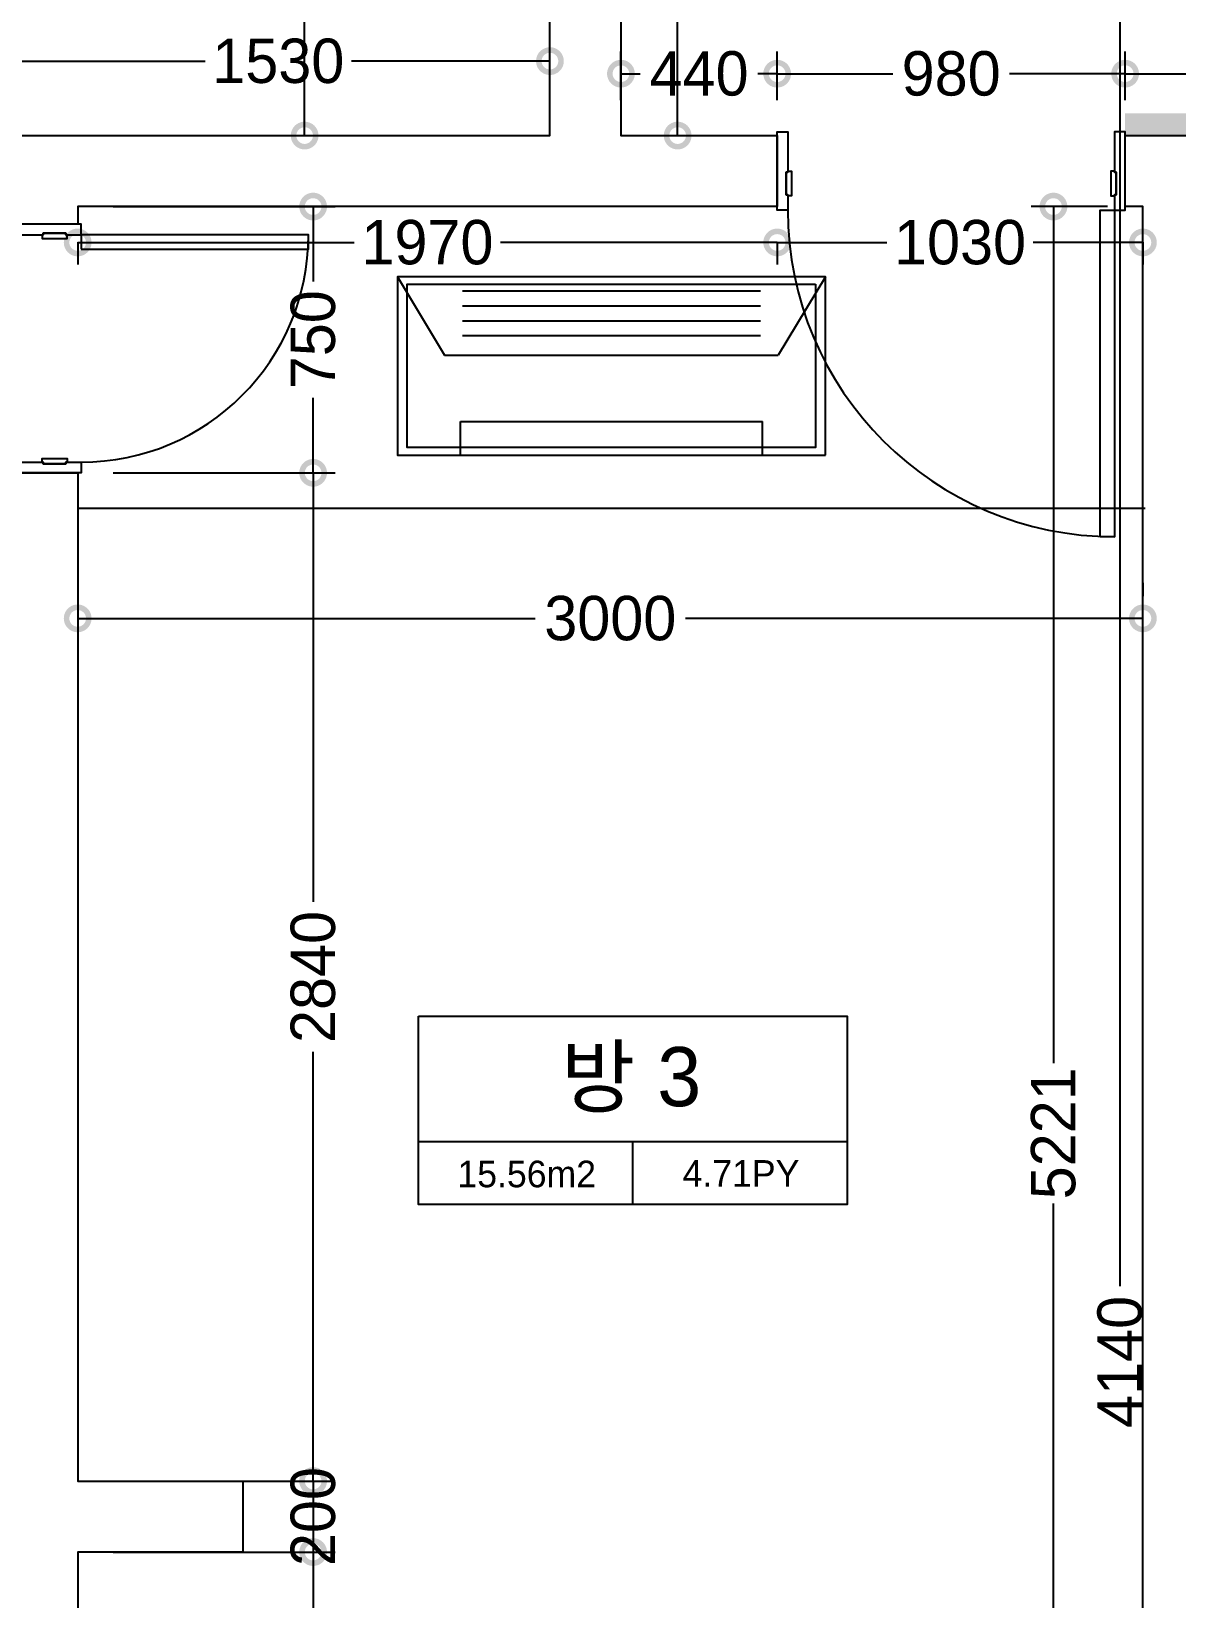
# Model space of a CAD drawing. Header units: millimetres. Extents: x 43335 to 261478, y -4312 to 41218.
# Drawn here: x 46824 to 50050, y 17197 to 21612 of the extents above; entities that cross this region are included whole.
import ezdxf
from ezdxf.enums import TextEntityAlignment as Align

# ---------------------------------------------------------------- set-up
doc = ezdxf.new("R2010")
doc.units = ezdxf.units.MM
doc.linetypes.add('CONT', pattern=[2, 1, 1])
doc.linetypes.add('HID', pattern=[2.3, 1.5, -0.8])
for name, color, linetype in [('03-TEXT', 3, 'Continuous'), ('DIM', 7, 'Continuous'), ('P-门', 4, 'Continuous'), ('S-DIM', 7, 'Continuous'), ('TEX', 3, 'Continuous'), ('벽1', 2, 'Continuous'), ('인테리어_가구_제작', 6, 'Continuous'), ('인테리어_기타', 8, 'Continuous'), ('인테리어_치수_내부', 8, 'Continuous'), ('인테리어_해치_벽체', 8, 'Continuous')]:
    doc.layers.add(name, color=color, linetype=linetype)
doc.styles.add('넥슨고딕', font='HANDotum.ttf')
doc.styles.add('스타일1', font='HANDotum.ttf')
doc.styles.add('코레일둥고', font='HANDotum.ttf')
doc.dimstyles.new('50', dxfattribs={"dimscale": 50, "dimtxt": 2.5, "dimasz": 2.5, "dimexe": 1.25, "dimexo": 2, "dimtad": 0, "dimdec": 0, "dimtxsty": '스타일1', "dimblk": 'DOTSMALL', "dimcen": 2.5, "dimclrd": 1, "dimclre": 1, "dimclrt": 2, "dimadec": 0, "dimazin": 0, "dimtfac": 1, "dimtdec": 0, "dimtix": 1, "dimtmove": 0, "dimatfit": 3, "dimldrblk": 'DOTSMALL', "dimfxl": 1.25, "dimarcsym": 0})

# ---------------------------------------------------------------- blocks, each defined once
blk = doc.blocks.new('_DOTSMALL')
at = {"color": 0, "linetype": 'ByBlock', "const_width": 0.5}
blk.add_lwpolyline([(-0.0625, 0, 1), (0.0625, 0, 1)], format="xyb", close=True, dxfattribs=at)
blk = doc.blocks.new('*D45')
at = {"layer": 'Defpoints', "color": 0, "transparency": 16777216}
for p in [(47398.7, 22668.4), (47593.7, 22668.4), (47398.7, 21318.4)]:
    blk.add_point(p, dxfattribs=at)
at = {"layer": 'S-DIM', "color": 1, "lineweight": -2, "transparency": 16777216}
for p, q in [((47498.7, 22668.4), (47656.2, 22668.4)), ((47593.7, 22668.4), (47593.7, 22199.4)), ((47593.7, 21318.4), (47593.7, 21787.4)), ((47498.7, 21318.4), (47656.2, 21318.4))]:
    blk.add_line(p, q, dxfattribs=at)
at = {"layer": 'S-DIM', "color": 1, "lineweight": -2, "transparency": 16777216, "xscale": 125, "yscale": 125, "zscale": 125}
for p, rotation in [((47593.7, 22668.4), 90), ((47593.7, 21318.4), 270)]:
    blk.add_blockref('_DOTSMALL', p, dxfattribs=dict(at, rotation=rotation))
at = {"layer": 'S-DIM', "color": 2, "transparency": 16777216, "insert": (47593.7, 21993.4), "char_height": 125, "attachment_point": 5, "rotation": 90, "style": '스타일1'}
blk.add_mtext('1350', dxfattribs=at)
blk = doc.blocks.new('*D46')
at = {"layer": 'Defpoints', "color": 0, "transparency": 16777216}
for p in [(46954.5, 19958.4), (46954.5, 19958.4), (49954.5, 19958.4)]:
    blk.add_point(p, dxfattribs=at)
at = {"layer": 'S-DIM', "color": 1, "lineweight": -2, "transparency": 16777216}
for p, q in [((46954.5, 20058.4), (46954.5, 20020.9)), ((49954.5, 20058.4), (49954.5, 20020.9)), ((46954.5, 19958.4), (48242.8, 19958.4)), ((49954.5, 19958.4), (48666.2, 19958.4))]:
    blk.add_line(p, q, dxfattribs=at)
at = {"layer": 'S-DIM', "color": 1, "lineweight": -2, "transparency": 16777216, "xscale": 125, "yscale": 125, "zscale": 125, "rotation": 180}
blk.add_blockref('_DOTSMALL', (46954.5, 19958.4), dxfattribs=at)
at = {"layer": 'S-DIM', "color": 1, "lineweight": -2, "transparency": 16777216, "xscale": 125, "yscale": 125, "zscale": 125}
blk.add_blockref('_DOTSMALL', (49954.5, 19958.4), dxfattribs=at)
at = {"layer": 'S-DIM', "color": 2, "transparency": 16777216, "insert": (48454.5, 19958.4), "char_height": 125, "attachment_point": 5, "style": '스타일1'}
blk.add_mtext('3000', dxfattribs=at)
blk = doc.blocks.new('*D93')
at = {"layer": 'Defpoints', "color": 0, "transparency": 16777216}
for p in [(49664.5, 26808.8), (49664.5, 22668.4), (49889.7, 22668.4)]:
    blk.add_point(p, dxfattribs=at)
at = {"layer": 'S-DIM', "color": 1, "lineweight": -2, "transparency": 16777216}
for p, q in [((49764.5, 26808.8), (49952.2, 26808.8)), ((49889.7, 26808.8), (49889.7, 22668.4)), ((49764.5, 22668.4), (49952.2, 22668.4)), ((49889.7, 22668.4), (49889.7, 18077.1))]:
    blk.add_line(p, q, dxfattribs=at)
at = {"layer": 'S-DIM', "color": 1, "lineweight": -2, "transparency": 16777216, "xscale": 125, "yscale": 125, "zscale": 125}
for p, rotation in [((49889.7, 26808.8), 90), ((49889.7, 22668.4), 270)]:
    blk.add_blockref('_DOTSMALL', p, dxfattribs=dict(at, rotation=rotation))
at = {"layer": 'S-DIM', "color": 2, "transparency": 16777216, "insert": (49889.7, 17864), "char_height": 125, "attachment_point": 5, "rotation": 90, "style": '스타일1'}
blk.add_mtext('4140', dxfattribs=at)
blk = doc.blocks.new('*D96')
at = {"layer": 'Defpoints', "color": 0, "transparency": 16777216}
for p in [(48484.5, 22658.4), (48484.5, 21318.4), (48644.2, 21318.4)]:
    blk.add_point(p, dxfattribs=at)
at = {"layer": 'S-DIM', "color": 1, "lineweight": -2, "transparency": 16777216}
for p, q in [((48584.5, 22658.4), (48706.7, 22658.4)), ((48644.2, 22658.4), (48644.2, 22194.4)), ((48644.2, 21318.4), (48644.2, 21782.4)), ((48584.5, 21318.4), (48706.7, 21318.4))]:
    blk.add_line(p, q, dxfattribs=at)
at = {"layer": 'S-DIM', "color": 1, "lineweight": -2, "transparency": 16777216, "xscale": 125, "yscale": 125, "zscale": 125}
for p, rotation in [((48644.2, 22658.4), 90), ((48644.2, 21318.4), 270)]:
    blk.add_blockref('_DOTSMALL', p, dxfattribs=dict(at, rotation=rotation))
at = {"layer": 'S-DIM', "color": 2, "transparency": 16777216, "insert": (48644.2, 21988.4), "char_height": 125, "attachment_point": 5, "rotation": 90, "style": '스타일1'}
blk.add_mtext('1340', dxfattribs=at)
blk = doc.blocks.new('*D97')
at = {"layer": 'Defpoints', "color": 0, "transparency": 16777216}
for p in [(48924.5, 21492.7), (48484.5, 21318.4), (48924.5, 21318.4)]:
    blk.add_point(p, dxfattribs=at)
at = {"layer": 'S-DIM', "color": 1, "lineweight": -2, "transparency": 16777216}
for p, q in [((48484.5, 21418.4), (48484.5, 21555.2)), ((48924.5, 21418.4), (48924.5, 21555.2)), ((48484.5, 21492.7), (48538.8, 21492.7)), ((48924.5, 21492.7), (48870.2, 21492.7))]:
    blk.add_line(p, q, dxfattribs=at)
at = {"layer": 'S-DIM', "color": 1, "lineweight": -2, "transparency": 16777216, "xscale": 125, "yscale": 125, "zscale": 125, "rotation": 180}
blk.add_blockref('_DOTSMALL', (48484.5, 21492.7), dxfattribs=at)
at = {"layer": 'S-DIM', "color": 1, "lineweight": -2, "transparency": 16777216, "xscale": 125, "yscale": 125, "zscale": 125}
blk.add_blockref('_DOTSMALL', (48924.5, 21492.7), dxfattribs=at)
at = {"layer": 'S-DIM', "color": 2, "transparency": 16777216, "insert": (48704.5, 21492.7), "char_height": 125, "attachment_point": 5, "style": '스타일1'}
blk.add_mtext('440', dxfattribs=at)
blk = doc.blocks.new('*D98')
at = {"layer": 'Defpoints', "color": 0, "transparency": 16777216}
for p in [(49904.5, 21492.7), (48924.5, 21318.4), (49904.5, 21318.4)]:
    blk.add_point(p, dxfattribs=at)
at = {"layer": 'S-DIM', "color": 1, "lineweight": -2, "transparency": 16777216}
for p, q in [((48924.5, 21418.4), (48924.5, 21555.2)), ((49904.5, 21418.4), (49904.5, 21555.2)), ((48924.5, 21492.7), (49250.2, 21492.7)), ((49904.5, 21492.7), (49578.7, 21492.7))]:
    blk.add_line(p, q, dxfattribs=at)
at = {"layer": 'S-DIM', "color": 1, "lineweight": -2, "transparency": 16777216, "xscale": 125, "yscale": 125, "zscale": 125, "rotation": 180}
blk.add_blockref('_DOTSMALL', (48924.5, 21492.7), dxfattribs=at)
at = {"layer": 'S-DIM', "color": 1, "lineweight": -2, "transparency": 16777216, "xscale": 125, "yscale": 125, "zscale": 125}
blk.add_blockref('_DOTSMALL', (49904.5, 21492.7), dxfattribs=at)
at = {"layer": 'S-DIM', "color": 2, "transparency": 16777216, "insert": (49414.5, 21492.7), "char_height": 125, "attachment_point": 5, "style": '스타일1'}
blk.add_mtext('980', dxfattribs=at)
blk = doc.blocks.new('*D99')
at = {"layer": 'Defpoints', "color": 0, "transparency": 16777216}
for p in [(52454.5, 21492.7), (49904.5, 21318.4), (52454.5, 21318.4)]:
    blk.add_point(p, dxfattribs=at)
at = {"layer": 'S-DIM', "color": 1, "lineweight": -2, "transparency": 16777216}
for p, q in [((49904.5, 21418.4), (49904.5, 21555.2)), ((52454.5, 21418.4), (52454.5, 21555.2)), ((49904.5, 21492.7), (50968.1, 21492.7)), ((52454.5, 21492.7), (51390.8, 21492.7))]:
    blk.add_line(p, q, dxfattribs=at)
at = {"layer": 'S-DIM', "color": 1, "lineweight": -2, "transparency": 16777216, "xscale": 125, "yscale": 125, "zscale": 125, "rotation": 180}
blk.add_blockref('_DOTSMALL', (49904.5, 21492.7), dxfattribs=at)
at = {"layer": 'S-DIM', "color": 1, "lineweight": -2, "transparency": 16777216, "xscale": 125, "yscale": 125, "zscale": 125}
blk.add_blockref('_DOTSMALL', (52454.5, 21492.7), dxfattribs=at)
at = {"layer": 'S-DIM', "color": 2, "transparency": 16777216, "insert": (51179.5, 21492.7), "char_height": 125, "attachment_point": 5, "style": '스타일1'}
blk.add_mtext('2550', dxfattribs=at)
blk = doc.blocks.new('*D111')
at = {"layer": 'Defpoints', "color": 0, "transparency": 16777216}
for p in [(46954.5, 21118.4), (48924.5, 21118.4), (48924.5, 21017.3)]:
    blk.add_point(p, dxfattribs=at)
at = {"layer": 'S-DIM', "color": 1, "lineweight": -2, "transparency": 16777216}
for p, q in [((46954.5, 21018.4), (46954.5, 20954.8)), ((46954.5, 21017.3), (47733.5, 21017.3)), ((48924.5, 21017.3), (48145.5, 21017.3)), ((48924.5, 21018.4), (48924.5, 20954.8))]:
    blk.add_line(p, q, dxfattribs=at)
at = {"layer": 'S-DIM', "color": 1, "lineweight": -2, "transparency": 16777216, "xscale": 125, "yscale": 125, "zscale": 125, "rotation": 180}
blk.add_blockref('_DOTSMALL', (46954.5, 21017.3), dxfattribs=at)
at = {"layer": 'S-DIM', "color": 1, "lineweight": -2, "transparency": 16777216, "xscale": 125, "yscale": 125, "zscale": 125}
blk.add_blockref('_DOTSMALL', (48924.5, 21017.3), dxfattribs=at)
at = {"layer": 'S-DIM', "color": 2, "transparency": 16777216, "insert": (47939.5, 21017.3), "char_height": 125, "attachment_point": 5, "style": '스타일1'}
blk.add_mtext('1970', dxfattribs=at)
blk = doc.blocks.new('*D112')
at = {"layer": 'Defpoints', "color": 0, "transparency": 16777216}
for p in [(48924.5, 21118.4), (49954.5, 21118.4), (49954.5, 21017.3)]:
    blk.add_point(p, dxfattribs=at)
at = {"layer": 'S-DIM', "color": 1, "lineweight": -2, "transparency": 16777216}
for p, q in [((48924.5, 21018.4), (48924.5, 20954.8)), ((48924.5, 21017.3), (49233.5, 21017.3)), ((49954.5, 21017.3), (49645.5, 21017.3)), ((49954.5, 21018.4), (49954.5, 20954.8))]:
    blk.add_line(p, q, dxfattribs=at)
at = {"layer": 'S-DIM', "color": 1, "lineweight": -2, "transparency": 16777216, "xscale": 125, "yscale": 125, "zscale": 125, "rotation": 180}
blk.add_blockref('_DOTSMALL', (48924.5, 21017.3), dxfattribs=at)
at = {"layer": 'S-DIM', "color": 1, "lineweight": -2, "transparency": 16777216, "xscale": 125, "yscale": 125, "zscale": 125}
blk.add_blockref('_DOTSMALL', (49954.5, 21017.3), dxfattribs=at)
at = {"layer": 'S-DIM', "color": 2, "transparency": 16777216, "insert": (49439.5, 21017.3), "char_height": 125, "attachment_point": 5, "style": '스타일1'}
blk.add_mtext('1030', dxfattribs=at)
blk = doc.blocks.new('*D115')
at = {"layer": 'Defpoints', "color": 0, "transparency": 16777216}
for p in [(46954.5, 17328.4), (46956.5, 15897.3), (47617.6, 15897.3)]:
    blk.add_point(p, dxfattribs=at)
at = {"layer": 'S-DIM', "color": 1, "lineweight": -2, "transparency": 16777216}
for p, q in [((47054.5, 17328.4), (47680.1, 17328.4)), ((47617.6, 17328.4), (47617.6, 16806.3)), ((47617.6, 15897.3), (47617.6, 16419.4)), ((47056.5, 15897.3), (47680.1, 15897.3))]:
    blk.add_line(p, q, dxfattribs=at)
at = {"layer": 'S-DIM', "color": 1, "lineweight": -2, "transparency": 16777216, "xscale": 125, "yscale": 125, "zscale": 125}
for p, rotation in [((47617.6, 17328.4), 90), ((47617.6, 15897.3), 270)]:
    blk.add_blockref('_DOTSMALL', p, dxfattribs=dict(at, rotation=rotation))
at = {"layer": 'S-DIM', "color": 2, "transparency": 16777216, "insert": (47617.6, 16612.9), "char_height": 125, "attachment_point": 5, "rotation": 90, "style": '스타일1'}
blk.add_mtext('1431', dxfattribs=at)
blk = doc.blocks.new('*D116')
at = {"layer": 'Defpoints', "color": 0, "transparency": 16777216}
for p in [(46954.5, 20368.4), (46954.5, 17528.4), (47617.6, 17528.4)]:
    blk.add_point(p, dxfattribs=at)
at = {"layer": 'S-DIM', "color": 1, "lineweight": -2, "transparency": 16777216}
for p, q in [((47054.5, 20368.4), (47680.1, 20368.4)), ((47617.6, 20368.4), (47617.6, 19159.8)), ((47617.6, 17528.4), (47617.6, 18737.1)), ((47054.5, 17528.4), (47680.1, 17528.4))]:
    blk.add_line(p, q, dxfattribs=at)
at = {"layer": 'S-DIM', "color": 1, "lineweight": -2, "transparency": 16777216, "xscale": 125, "yscale": 125, "zscale": 125}
for p, rotation in [((47617.6, 20368.4), 90), ((47617.6, 17528.4), 270)]:
    blk.add_blockref('_DOTSMALL', p, dxfattribs=dict(at, rotation=rotation))
at = {"layer": 'S-DIM', "color": 2, "transparency": 16777216, "insert": (47617.6, 18948.4), "char_height": 125, "attachment_point": 5, "rotation": 90, "style": '스타일1'}
blk.add_mtext('2840', dxfattribs=at)
blk = doc.blocks.new('*D117')
at = {"layer": 'Defpoints', "color": 0, "transparency": 16777216}
for p in [(47419.5, 17528.4), (47419.5, 17328.4), (47617.6, 17328.4)]:
    blk.add_point(p, dxfattribs=at)
at = {"layer": 'S-DIM', "color": 1, "lineweight": -2, "transparency": 16777216}
for p, q in [((47617.6, 17528.4), (47617.6, 17653.4)), ((47519.5, 17528.4), (47680.1, 17528.4)), ((47617.6, 17528.4), (47617.6, 17328.4)), ((47519.5, 17328.4), (47680.1, 17328.4)), ((47617.6, 17328.4), (47617.6, 17203.4))]:
    blk.add_line(p, q, dxfattribs=at)
at = {"layer": 'S-DIM', "color": 1, "lineweight": -2, "transparency": 16777216, "xscale": 125, "yscale": 125, "zscale": 125}
for p, rotation in [((47617.6, 17528.4), 270), ((47617.6, 17328.4), 90)]:
    blk.add_blockref('_DOTSMALL', p, dxfattribs=dict(at, rotation=rotation))
at = {"layer": 'S-DIM', "color": 2, "transparency": 16777216, "insert": (47617.6, 17428.4), "char_height": 125, "attachment_point": 5, "rotation": 90, "style": '스타일1'}
blk.add_mtext('200', dxfattribs=at)
blk = doc.blocks.new('*D118')
at = {"layer": 'Defpoints', "color": 0, "transparency": 16777216}
for p in [(46954.5, 21118.4), (46954.5, 20368.4), (47617.6, 20368.4)]:
    blk.add_point(p, dxfattribs=at)
at = {"layer": 'S-DIM', "color": 1, "lineweight": -2, "transparency": 16777216}
for p, q in [((47054.5, 21118.4), (47680.1, 21118.4)), ((47617.6, 21118.4), (47617.6, 20907.3)), ((47617.6, 20368.4), (47617.6, 20579.6)), ((47054.5, 20368.4), (47680.1, 20368.4))]:
    blk.add_line(p, q, dxfattribs=at)
at = {"layer": 'S-DIM', "color": 1, "lineweight": -2, "transparency": 16777216, "xscale": 125, "yscale": 125, "zscale": 125}
for p, rotation in [((47617.6, 21118.4), 90), ((47617.6, 20368.4), 270)]:
    blk.add_blockref('_DOTSMALL', p, dxfattribs=dict(at, rotation=rotation))
at = {"layer": 'S-DIM', "color": 2, "transparency": 16777216, "insert": (47617.6, 20743.4), "char_height": 125, "attachment_point": 5, "rotation": 90, "style": '스타일1'}
blk.add_mtext('750', dxfattribs=at)
blk = doc.blocks.new('*D119')
at = {"layer": 'Defpoints', "color": 0, "transparency": 16777216}
for p in [(49702.6, 21118.4), (49954.5, 21118.4), (49954.5, 15897.3)]:
    blk.add_point(p, dxfattribs=at)
at = {"layer": 'S-DIM', "color": 1, "lineweight": -2, "transparency": 16777216}
for p, q in [((49854.5, 21118.4), (49640.1, 21118.4)), ((49702.6, 21118.4), (49702.6, 18705.9)), ((49702.6, 15897.3), (49702.6, 18309.9)), ((49854.5, 15897.3), (49640.1, 15897.3))]:
    blk.add_line(p, q, dxfattribs=at)
at = {"layer": 'S-DIM', "color": 1, "lineweight": -2, "transparency": 16777216, "xscale": 125, "yscale": 125, "zscale": 125}
for p, rotation in [((49702.6, 21118.4), 90), ((49702.6, 15897.3), 270)]:
    blk.add_blockref('_DOTSMALL', p, dxfattribs=dict(at, rotation=rotation))
at = {"layer": 'S-DIM', "color": 2, "transparency": 16777216, "insert": (49702.6, 18507.9), "char_height": 125, "attachment_point": 5, "rotation": 90, "style": '스타일1'}
blk.add_mtext('5221', dxfattribs=at)
blk = doc.blocks.new('*D120')
at = {"layer": 'Defpoints', "color": 0, "transparency": 16777216}
for p in [(48284.5, 21528.1), (46754.5, 21318.4), (48284.5, 21318.4)]:
    blk.add_point(p, dxfattribs=at)
at = {"layer": 'S-DIM', "color": 1, "lineweight": -2, "transparency": 16777216}
for p, q in [((46754.5, 21418.4), (46754.5, 21590.6)), ((48284.5, 21418.4), (48284.5, 21590.6)), ((46754.5, 21528.1), (47313.5, 21528.1)), ((48284.5, 21528.1), (47725.5, 21528.1))]:
    blk.add_line(p, q, dxfattribs=at)
at = {"layer": 'S-DIM', "color": 1, "lineweight": -2, "transparency": 16777216, "xscale": 125, "yscale": 125, "zscale": 125, "rotation": 180}
blk.add_blockref('_DOTSMALL', (46754.5, 21528.1), dxfattribs=at)
at = {"layer": 'S-DIM', "color": 1, "lineweight": -2, "transparency": 16777216, "xscale": 125, "yscale": 125, "zscale": 125}
blk.add_blockref('_DOTSMALL', (48284.5, 21528.1), dxfattribs=at)
at = {"layer": 'S-DIM', "color": 2, "transparency": 16777216, "insert": (47519.5, 21528.1), "char_height": 125, "attachment_point": 5, "style": '스타일1'}
blk.add_mtext('1530', dxfattribs=at)
blk = doc.blocks.new('ahsuehd')
at = {"layer": 'P-门', "ltscale": 15}
for points in [[(48954.5, -18845), (48924.5, -18845), (48924.5, -18625), (48954.5, -18625), (48954.5, -18738), (48949.5, -18738), (48949.5, -18802), (48954.5, -18802)], [(49874.5, -18845), (49904.5, -18845), (49904.5, -18625), (49874.5, -18625), (49874.5, -18738), (49879.5, -18738), (49879.5, -18802), (49874.5, -18802)], [(48954.5, -18802), (48949.5, -18802), (48949.5, -18738), (48954.5, -18738), (48954.5, -18735), (48964.5, -18735), (48964.5, -18805), (48954.5, -18805)], [(49874.5, -18802), (49879.5, -18802), (49879.5, -18738), (49874.5, -18738), (49874.5, -18735), (49864.5, -18735), (49864.5, -18805), (49874.5, -18805)], [(49834.5, -19765), (49834.5, -18845), (49874.5, -18845), (49874.5, -19765)], [(46964.5, -18915), (46964.5, -18885), (46744.5, -18885), (46744.5, -18915), (46857.5, -18915), (46857.5, -18910), (46921.5, -18910), (46921.5, -18915)], [(46921.5, -18915), (46921.5, -18910), (46857.5, -18910), (46857.5, -18915), (46854.5, -18915), (46854.5, -18925), (46924.5, -18925), (46924.5, -18915)], [(46964.5, -18955), (47604.5, -18955), (47604.5, -18915), (46964.5, -18915)], [(46964.5, -19555), (46964.5, -19585), (46744.5, -19585), (46744.5, -19555), (46857.5, -19555), (46857.5, -19560), (46921.5, -19560), (46921.5, -19555)], [(46921.5, -19555), (46921.5, -19560), (46857.5, -19560), (46857.5, -19555), (46854.5, -19555), (46854.5, -19545), (46924.5, -19545), (46924.5, -19555)]]:
    blk.add_lwpolyline(points, close=True, dxfattribs=at)
for centre, radius, start, end in [((49874.5, -18845), 920, 180, 270), ((46964.5, -18915), 640, 270, 0)]:
    blk.add_arc(centre, radius, start, end, dxfattribs=at)
blk = doc.blocks.new('wkrdms')
at = {"layer": 'TEX', "color": 240, "true_color": 0xed1f24}
blk.add_lwpolyline([(124696.8, 19078.4), (124696.8, 18618.4), (123546.8, 18618.4), (123546.8, 19078.4)], close=True, dxfattribs=at)
at = {"layer": '인테리어_치수_내부'}
for points in [[(124724.3, 18597.4), (124724.3, 19099.4), (123519.3, 19099.4), (123519.3, 18597.4), (124724.3, 18597.4)], [(123519.3, 19099.4), (123651.8, 18878.4)], [(124724.3, 19099.4), (124591.7, 18878.4)], [(123702, 19060.1), (124541.6, 19060.1)], [(123702, 19017.9), (124541.6, 19017.9)], [(123702, 18975.8), (124541.6, 18975.8)], [(123702, 18933.7), (124541.6, 18933.7)], [(123651.8, 18878.4), (124591.7, 18878.4)], [(123696.6, 18597.4), (123696.6, 18692)], [(123696.6, 18692), (124547, 18692)], [(124547, 18597.4), (124547, 18692)]]:
    blk.add_lwpolyline(points, dxfattribs=at)
blk = doc.blocks.new('aheishx')
at = {"layer": '인테리어_해치_벽체'}
h = blk.add_hatch(dxfattribs=at)
h.set_pattern_fill('ANSI31', color=256, scale=10, angle=450)
h.paths.add_polyline_path([(52324.5, 41318.4), (52454.5, 41318.4), (52454.5, 41118.4), (52324.5, 41118.4)])
h.paths.add_polyline_path([(52764.5, 37528.3), (53864.5, 37528.3), (53864.5, 37328.5), (52764.5, 37328.5)])
edge = h.paths.add_edge_path()
edge.add_arc((53994.5, 43177.4), 500, 180, 270)
edge.add_line((53994.5, 42677.4), (54394.5, 42677.4))
edge.add_line((54394.5, 42677.4), (54394.5, 42777.4))
edge.add_line((54394.5, 42777.4), (53994.5, 42777.4))
edge.add_arc((53994.5, 43177.4), 400, 180, 270, ccw=False)
edge.add_line((53594.5, 43177.4), (53494.5, 43177.4))
edge = h.paths.add_edge_path()
edge.add_arc((53994.5, 43777.4), 500, 90, 180, ccw=False)
edge.add_line((53994.5, 44277.4), (54394.5, 44277.4))
edge.add_line((54394.5, 44277.4), (54394.5, 44177.4))
edge.add_line((54394.5, 44177.4), (53994.5, 44177.4))
edge.add_arc((53994.5, 43777.4), 400, 90, 180)
edge.add_line((53594.5, 43777.4), (53494.5, 43777.4))
h.paths.add_polyline_path([(54964.5, 41318.4), (55314.5, 41318.4), (55314.5, 41218.4), (54964.5, 41218.4)])
h.paths.add_polyline_path([(56264.5, 41318.4), (56754.5, 41318.4), (56754.5, 41218.4), (56264.5, 41218.4)])
h.paths.add_polyline_path([(54964.5, 39338.4), (55314.5, 39338.4), (55314.5, 39138.4), (54964.5, 39138.4)])
h.paths.add_polyline_path([(56264.5, 39338.4), (56399.5, 39338.4), (56399.5, 39138.4), (56264.5, 39138.4)])
h.paths.add_polyline_path([(58404.5, 39338.4), (58404.5, 40068.4), (58334.5, 40068.4), (58334.5, 39338.4)])
h.paths.add_polyline_path([(58334.5, 39338.4), (57629.5, 39338.4), (57629.5, 39468.4), (58334.5, 39468.4)])
h.paths.add_polyline_path([(59824.5, 48177.4), (60444.5, 48177.4), (60444.5, 48032.4), (59824.5, 48032.4)])
h.paths.add_polyline_path([(45604.5, 38658.4), (46204.5, 38658.4), (46204.5, 38588.4), (45604.5, 38588.4)])
h.paths.add_polyline_path([(45254.5, 38658.4), (45254.5, 39263.4), (45384.5, 39263.4), (45384.5, 38658.4)])
h.paths.add_polyline_path([(46709.5, 46807.4), (46709.5, 43768.4), (46609.5, 43768.4), (46609.5, 46807.4)])
blk = doc.blocks.new('aheishxsdfe')
at = {"layer": '벽1'}
for points in [[(46754.5, 41068.4), (46754.5, 41318.4), (48284.5, 41318.4), (48284.5, 42668.4), (46609.5, 42668.4), (46609.5, 42868.4), (48484.5, 42868.4), (48484.5, 41318.4), (48924.5, 41318.4), (48924.5, 41118.4), (46954.5, 41118.4), (46954.5, 41068.4), (46754.5, 41068.4)], [(51494.4, 37328.5), (50914.6, 37328.5), (50914.6, 36798.4), (50144.6, 36798.4), (50144.6, 35798.4), (51064.5, 35798.4), (51064.5, 35938.4), (51164.5, 35938.4), (51164.5, 35698.4), (49954.5, 35697.3), (49954.5, 41118.4), (49904.5, 41118.4), (49904.5, 41318.4), (52324.5, 41318.4), (52324.5, 41118.4), (50154.5, 41118.4), (50154.5, 37528.4), (51494.4, 37528.4), (51494.4, 37328.5)]]:
    blk.add_lwpolyline(points, dxfattribs=at)
blk.add_lwpolyline([(46954.5, 40368.4), (46954.5, 37528.4), (47419.5, 37528.4), (47419.5, 37328.4), (46954.5, 37328.4), (46956.5, 35897.3), (47754.5, 35897.3), (47754.5, 35697.3), (46754.5, 35697.4), (46754.5, 37328.4), (46429.5, 37328.4), (46429.5, 37528.4), (46754.5, 37528.4), (46754.5, 40368.4)], close=True, dxfattribs=at)

msp = doc.modelspace()

# ---------------------------------------------------------------- hatches: boundary and pattern name
at = {"layer": '인테리어_가구_제작', "linetype": 'CONT', "ltscale": 200}
h = msp.add_hatch(dxfattribs=at)
h.set_pattern_fill('ANGLE', color=8)
h.set_pattern_definition([(0, (0, 0), (0, 6.985), [5.08, -1.905]), (90, (0, 0), (-6.985, 4e-16), [5.08, -1.905])])
edge = h.paths.add_edge_path()
edge.add_arc((45414.4, 27192.4), 60, 0, 360)
edge = h.paths.add_edge_path()
edge.add_arc((55124.4, 17688.4), 60, 0, 360)
edge = h.paths.add_edge_path()
edge.add_arc((60284.5, 27192.4), 60, 0, 360)

# ---------------------------------------------------------------- linework, layer by layer
at = {"color": 244, "linetype": 'HID', "ltscale": 30, "true_color": 0x991b1e, "const_width": 65}
msp.add_lwpolyline([(49904.5, 21348.4), (52454.5, 21348.4)], dxfattribs=at)
at = {"layer": '인테리어_가구_제작', "color": 8, "linetype": 'CONT', "ltscale": 200}
msp.add_lwpolyline([(46954.5, 20268.4), (49961.1, 20268.4)], dxfattribs=at)
at = {"layer": '인테리어_기타', "color": 152, "true_color": 0x2776bb}
msp.add_line((48518.1, 18307), (48518.1, 18483.9), dxfattribs=at)
msp.add_lwpolyline([(47914.5, 18837.7), (49121.8, 18837.7), (49121.8, 18483.9), (47914.5, 18483.9)], close=True, dxfattribs=at)
msp.add_lwpolyline([(49121.8, 18483.9), (49121.8, 18307), (47914.5, 18307), (47914.5, 18483.9)], dxfattribs=at)

# ---------------------------------------------------------------- block references
at = {"color": 20}
msp.add_blockref('wkrdms', (-75664, 1821.1), dxfattribs=at)
at = {"layer": 'DIM'}
for name, p in [('ahsuehd', (0, 39953.5)), ('aheishxsdfe', (0, -20000)), ('aheishx', (0, -20000))]:
    msp.add_blockref(name, p, dxfattribs=at)

# ---------------------------------------------------------------- texts
at = {"layer": '03-TEXT'}
for s, height, style, p in [('방 3', 166.67, '코레일둥고', (48513.2, 18584.2)), ('15.56m2', 75, '넥슨고딕', (48219.1, 18355.9)), ('4.71PY', 75, '넥슨고딕', (48822.6, 18357.3))]:
    msp.add_text(s, height=height, dxfattribs=dict(at, style=style)).set_placement(p, align=Align.CENTER)

# ---------------------------------------------------------------- dimensions: what is measured, and where the dimension line sits
at = {"layer": 'S-DIM'}
dim = msp.add_linear_dim(base=(49889.7, 22668.4), p1=(49664.5, 26808.8), p2=(49664.5, 22668.4), angle=90, dimstyle='50', dxfattribs=at)
dim.commit()
dim.dimension.update_dxf_attribs({"geometry": '*D93', "text_midpoint": (49889.7, 17864), "dimtype": 160})
for base, p1, p2, angle, picture, middle in [((47593.7, 22668.4), (47398.7, 21318.4), (47398.7, 22668.4), 90, '*D45', (47593.7, 21993.4)), ((48644.2, 21318.4), (48484.5, 22658.4), (48484.5, 21318.4), 90, '*D96', (48644.2, 21988.4)), ((47617.6, 20368.4), (46954.5, 21118.4), (46954.5, 20368.4), 90, '*D118', (47617.6, 20743.4)), ((49702.6, 21118.4), (49954.5, 15897.3), (49954.5, 21118.4), 90, '*D119', (49702.6, 18507.9)), ((47617.6, 17528.4), (46954.5, 20368.4), (46954.5, 17528.4), 90, '*D116', (47617.6, 18948.4)), ((46954.5, 19958.4), (49954.5, 19958.4), (46954.5, 19958.4), 180, '*D46', (48454.5, 19958.4)), ((47617.6, 17328.4), (47419.5, 17528.4), (47419.5, 17328.4), 90, '*D117', (47617.6, 17428.4)), ((47617.6, 15897.3), (46954.5, 17328.4), (46956.5, 15897.3), 90, '*D115', (47617.6, 16612.9))]:
    dim = msp.add_linear_dim(base=base, p1=p1, p2=p2, angle=angle, dimstyle='50', dxfattribs=at)
    dim.commit()
    dim.dimension.update_dxf_attribs({"geometry": picture, "text_midpoint": middle})
for base, p1, p2, picture, middle in [((48284.5, 21528.1), (46754.5, 21318.4), (48284.5, 21318.4), '*D120', (47519.5, 21528.1)), ((48924.5, 21492.7), (48484.5, 21318.4), (48924.5, 21318.4), '*D97', (48704.5, 21492.7)), ((49904.5, 21492.7), (48924.5, 21318.4), (49904.5, 21318.4), '*D98', (49414.5, 21492.7)), ((52454.5, 21492.7), (49904.5, 21318.4), (52454.5, 21318.4), '*D99', (51179.5, 21492.7)), ((48924.5, 21017.3), (46954.5, 21118.4), (48924.5, 21118.4), '*D111', (47939.5, 21017.3)), ((49954.5, 21017.3), (48924.5, 21118.4), (49954.5, 21118.4), '*D112', (49439.5, 21017.3))]:
    dim = msp.add_linear_dim(base=base, p1=p1, p2=p2, dimstyle='50', dxfattribs=at)
    dim.commit()
    dim.dimension.update_dxf_attribs({"geometry": picture, "text_midpoint": middle})

doc.saveas('drawing.dxf')
